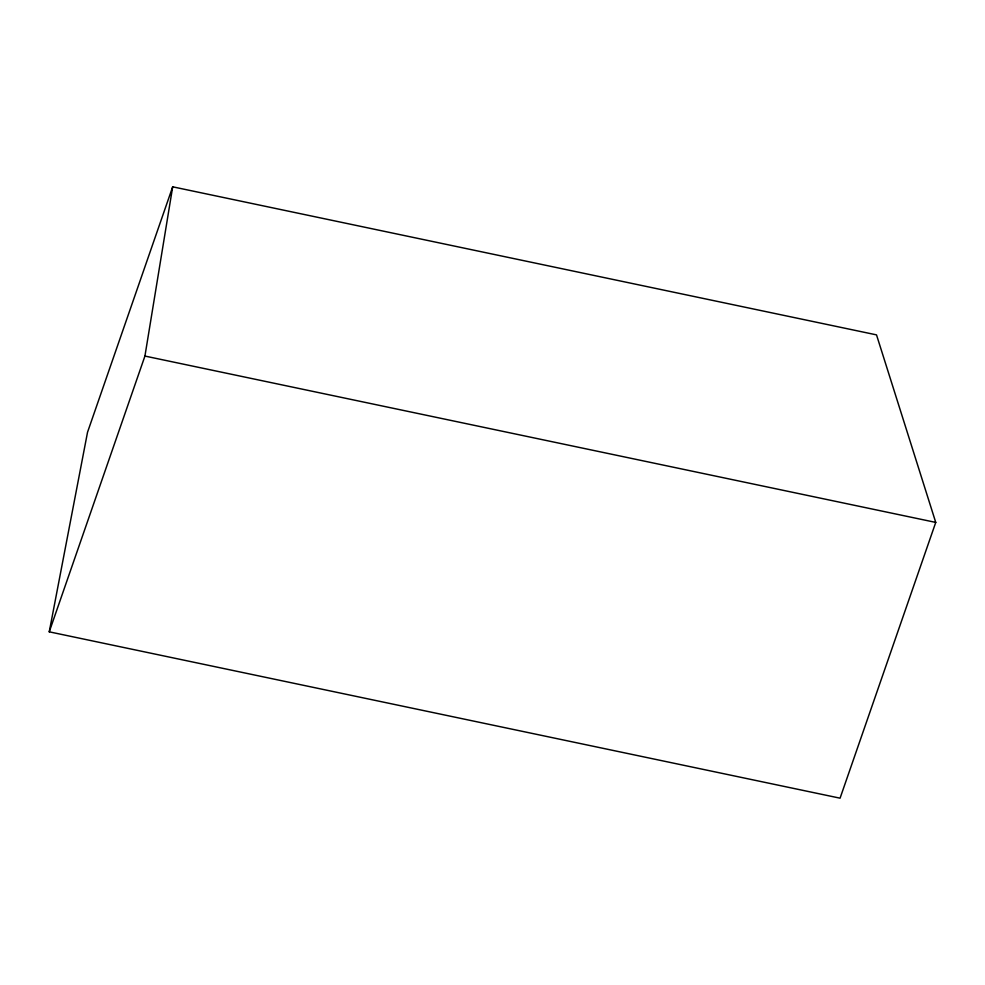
<?xml version="1.0" encoding="UTF-8"?>
<svg xmlns="http://www.w3.org/2000/svg" width="985" height="985" viewBox="0 0 985 985"><rect width="100%" height="100%" fill="white"/><g stroke="black" fill="none" stroke-linecap="round" stroke-linejoin="round"><path stroke-width="1.48" d="M49.25 631.828L144.93 356.065L172.683 186.818L876.515 334.875L935.75 522.407L840.07 798.182L49.25 631.828L87.53 432.255L172.683 186.818M144.93 356.065L935.75 522.407"/></g></svg>
